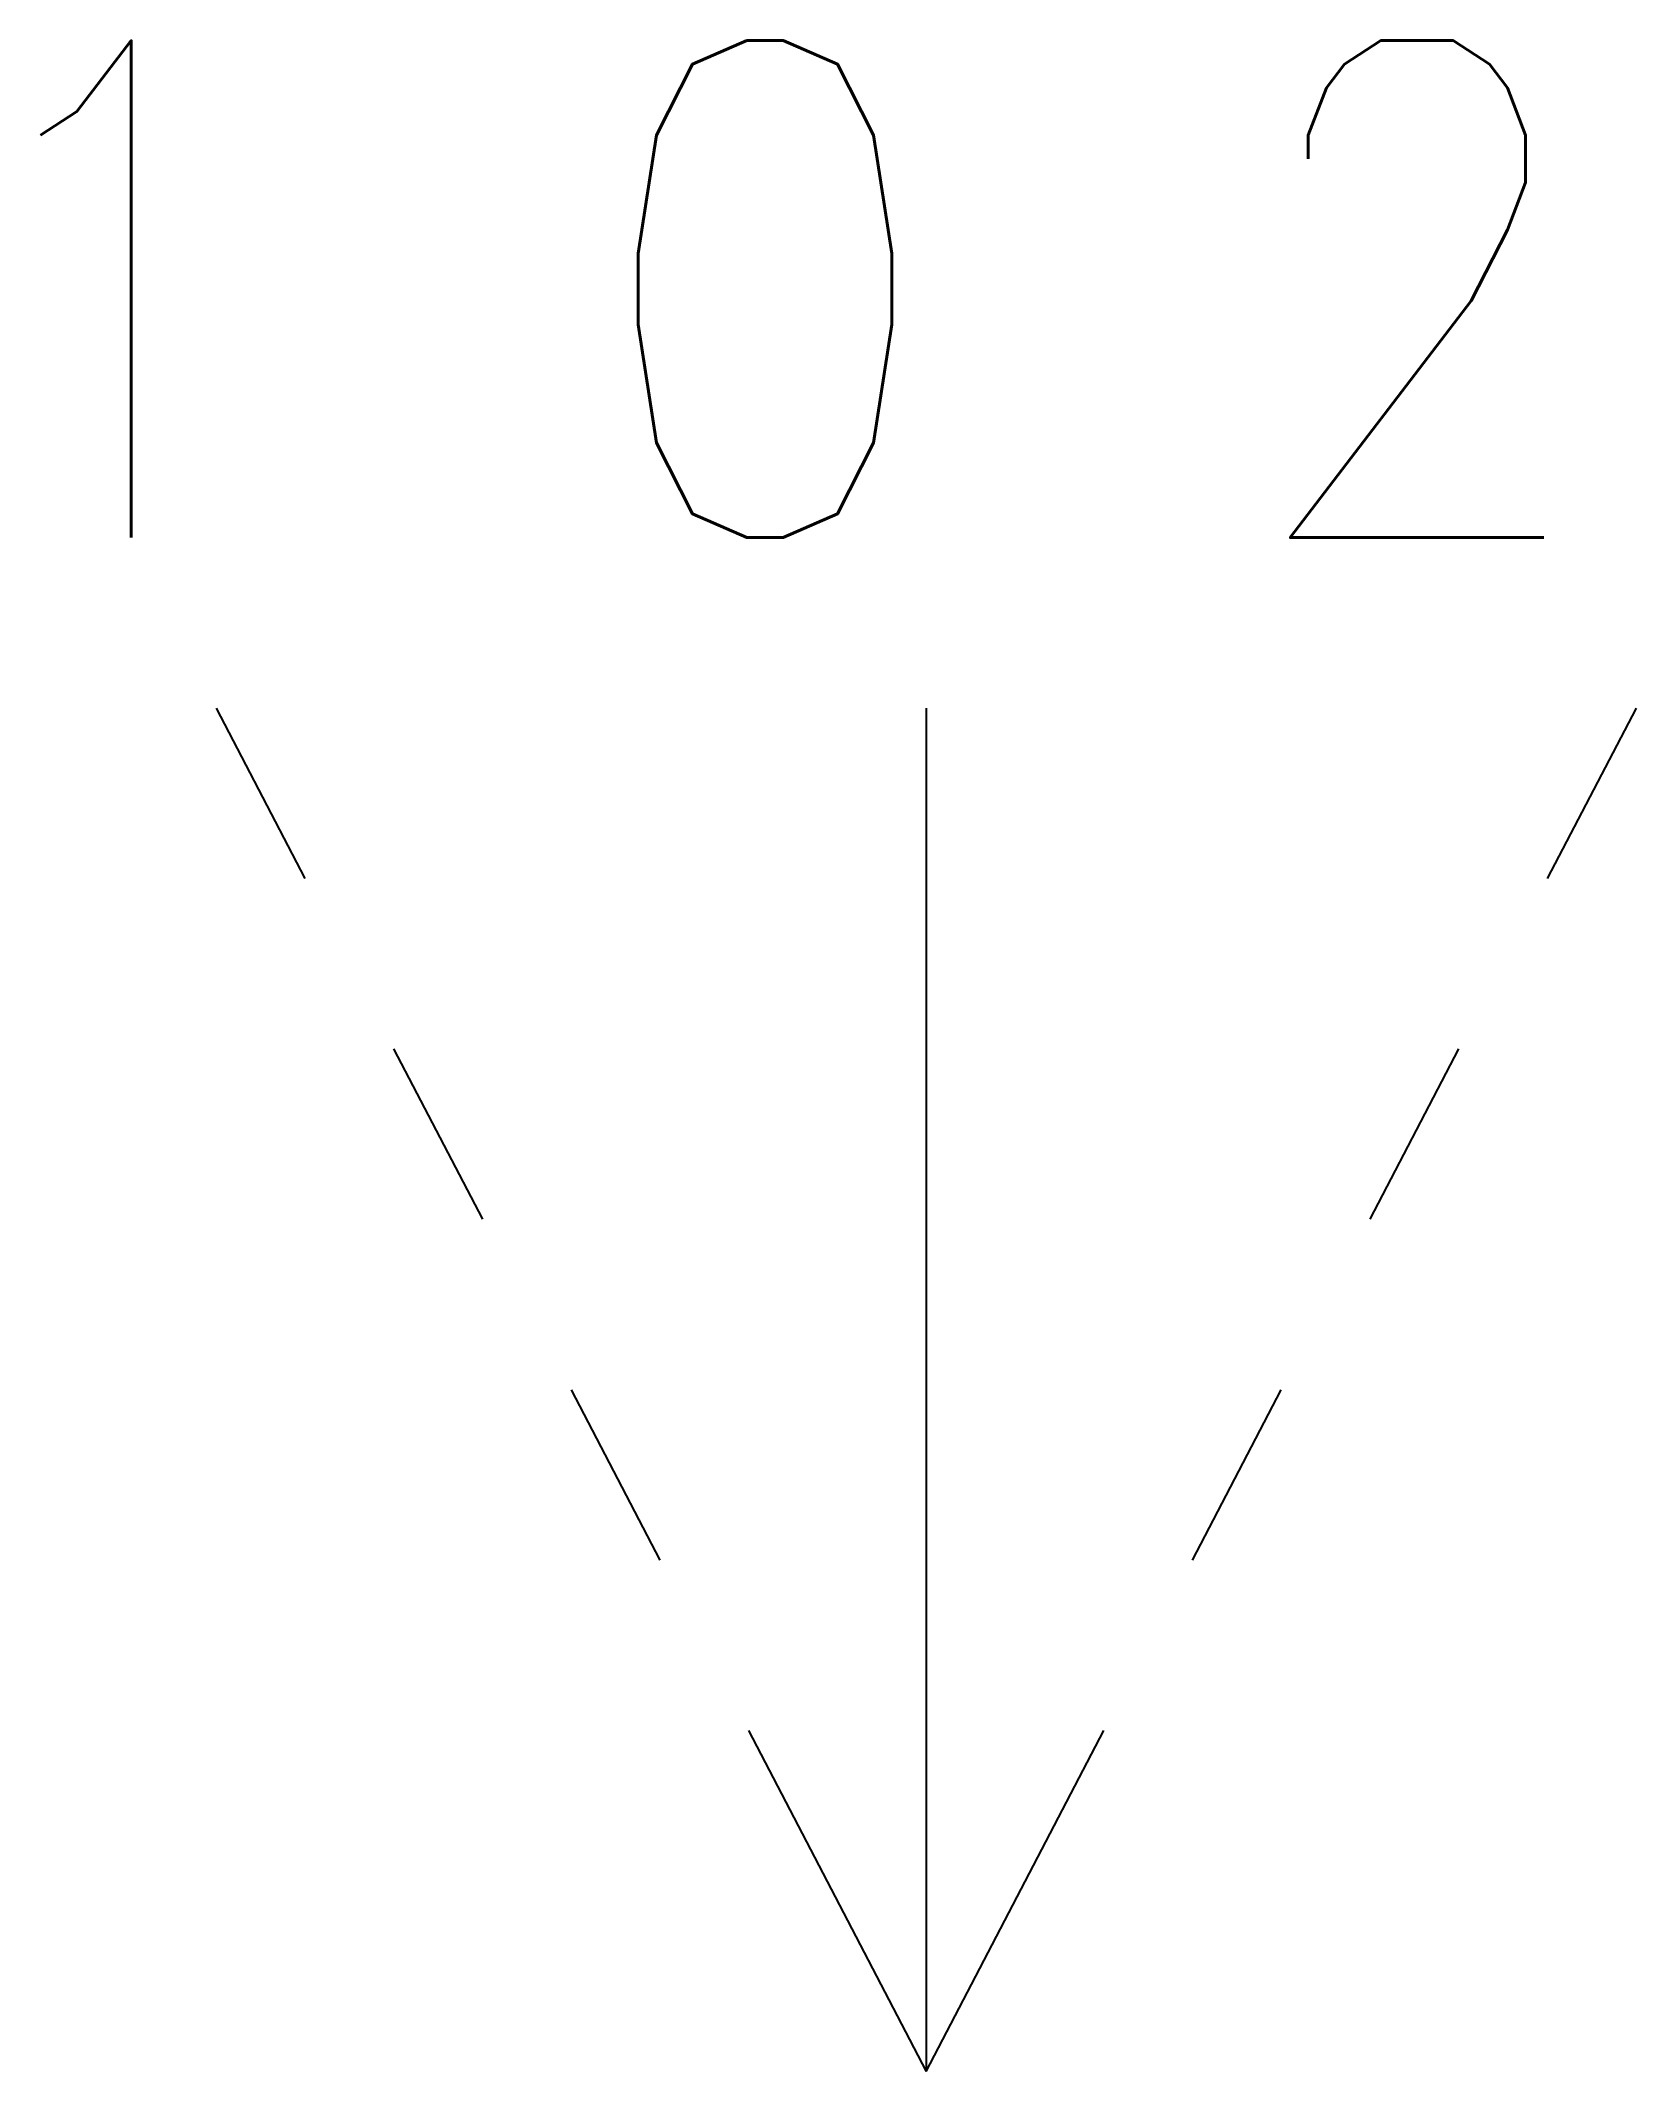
# Model space of a CAD drawing. Extents: x 71.88 to 77.5, y 54.6 to 61.75.
import ezdxf

# ---------------------------------------------------------------- set-up
doc = ezdxf.new("R2010")
doc.units = 0
doc.header["$LTSCALE"] = 6
doc.layers.add('1', color=8, linetype='CONTINUOUS')
doc.styles.get("Standard").update_dxf_attribs({"font": 'simplex', "width": 0.85})

msp = doc.modelspace()

# ---------------------------------------------------------------- linework, layer by layer
at = {"layer": '1', "color": 0}
for p, q in [((72.5, 59.4), (72.8125, 58.8)), ((75, 59.4), (75, 54.6)), ((77.1875, 58.8), (77.5, 59.4)), ((73.125, 58.2), (73.4375, 57.6)), ((76.5625, 57.6), (76.875, 58.2)), ((73.75, 57), (74.0625, 56.4)), ((75.9375, 56.4), (76.25, 57)), ((74.375, 55.8), (75, 54.6)), ((75, 54.6), (75.625, 55.8))]:
    msp.add_line(p, q, dxfattribs=at)

# ---------------------------------------------------------------- texts
at = {"layer": '1', "color": 0, "width": 0.85}
msp.add_text('1 0 2', height=1.75, dxfattribs=at).set_placement((71.5, 60))

doc.saveas('drawing.dxf')
